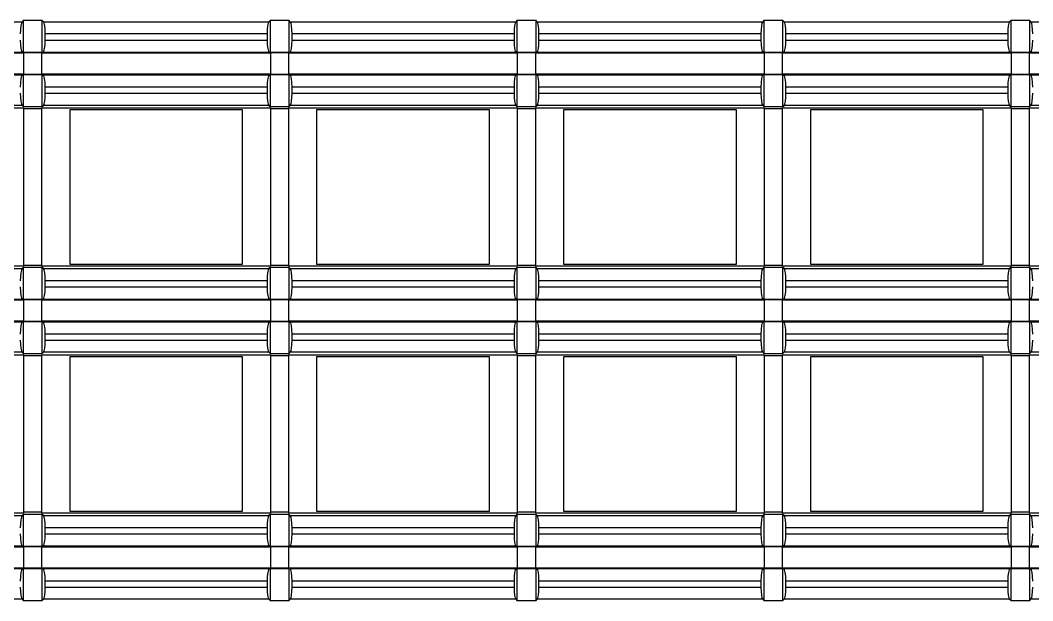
# Model space of a CAD drawing. Header units: inches. Extents: x 0 to 653, y 0 to 346.
# Drawn here: x 19.72 to 36.13, y 238.68 to 248.08 of the extents above; entities that cross this region are included whole.
import ezdxf

# ---------------------------------------------------------------- set-up
doc = ezdxf.new("R2010")
doc.units = ezdxf.units.IN
doc.header["$LTSCALE"] = 35.925693
doc.header["$MEASUREMENT"] = 0
doc.layers.add('2', color=7, linetype='CONTINUOUS')

msp = doc.modelspace()

# ---------------------------------------------------------------- linework, layer by layer
at = {"layer": '2', "color": 132, "linetype": 'Continuous', "true_color": 0x00cccc}
for p, q in [((16.096, 248.059), (19.75, 248.059)), ((19.773, 248.082), (19.75, 248.059)), ((19.773, 247.559), (19.773, 248.082)), ((19.773, 248.082), (20.073, 248.082)), ((20.073, 248.082), (20.073, 247.559)), ((20.096, 248.059), (20.073, 248.082)), ((20.096, 248.059), (23.75, 248.059)), ((23.773, 248.082), (23.75, 248.059)), ((23.773, 247.559), (23.773, 248.082)), ((23.773, 248.082), (24.073, 248.082)), ((24.073, 248.082), (24.073, 247.559)), ((24.096, 248.059), (24.073, 248.082)), ((24.096, 248.059), (27.75, 248.059)), ((27.773, 248.082), (27.75, 248.059)), ((27.773, 247.559), (27.773, 248.082)), ((27.773, 248.082), (28.073, 248.082)), ((28.073, 248.082), (28.073, 247.559)), ((28.096, 248.059), (28.073, 248.082)), ((28.096, 248.059), (31.75, 248.059)), ((31.773, 248.082), (31.75, 248.059)), ((31.773, 247.559), (31.773, 248.082)), ((31.773, 248.082), (32.073, 248.082)), ((32.073, 248.082), (32.073, 247.559)), ((32.096, 248.059), (32.073, 248.082)), ((32.096, 248.059), (35.75, 248.059)), ((35.773, 248.082), (35.75, 248.059)), ((35.773, 247.559), (35.773, 248.082)), ((35.773, 248.082), (36.073, 248.082)), ((36.073, 248.082), (36.073, 247.559)), ((36.096, 248.059), (36.073, 248.082)), ((36.096, 248.059), (39.749, 248.059)), ((20.126, 247.762), (20.126, 247.862)), ((23.721, 247.862), (20.126, 247.862)), ((20.126, 247.762), (23.721, 247.762)), ((23.721, 247.862), (23.721, 247.762)), ((24.125, 247.762), (24.125, 247.862)), ((27.721, 247.862), (24.125, 247.862)), ((24.125, 247.762), (27.721, 247.762)), ((27.721, 247.862), (27.721, 247.762)), ((28.125, 247.762), (28.125, 247.862)), ((31.72, 247.862), (28.125, 247.862)), ((28.125, 247.762), (31.72, 247.762)), ((31.72, 247.862), (31.72, 247.762)), ((32.125, 247.762), (32.125, 247.862)), ((35.72, 247.862), (32.125, 247.862)), ((32.125, 247.762), (35.72, 247.762)), ((35.72, 247.862), (35.72, 247.762)), ((16.073, 247.555), (19.773, 247.555)), ((19.755, 247.562), (16.092, 247.562)), ((19.755, 247.562), (19.773, 247.559)), ((20.073, 247.559), (19.773, 247.559)), ((19.773, 247.555), (19.773, 247.207)), ((20.073, 247.552), (19.773, 247.552)), ((20.073, 247.559), (20.092, 247.562)), ((20.073, 247.207), (20.073, 247.555)), ((20.073, 247.555), (23.773, 247.555)), ((23.755, 247.562), (20.092, 247.562)), ((23.755, 247.562), (23.773, 247.559)), ((24.073, 247.559), (23.773, 247.559)), ((23.773, 247.555), (23.773, 247.207)), ((24.073, 247.552), (23.773, 247.552)), ((24.073, 247.559), (24.091, 247.562)), ((24.073, 247.207), (24.073, 247.555)), ((24.073, 247.555), (27.773, 247.555)), ((27.755, 247.562), (24.091, 247.562)), ((27.755, 247.562), (27.773, 247.559)), ((28.073, 247.559), (27.773, 247.559)), ((27.773, 247.555), (27.773, 247.207)), ((28.073, 247.552), (27.773, 247.552)), ((28.073, 247.559), (28.091, 247.562)), ((28.073, 247.207), (28.073, 247.555)), ((28.073, 247.555), (31.773, 247.555)), ((31.754, 247.562), (28.091, 247.562)), ((31.754, 247.562), (31.773, 247.559)), ((32.073, 247.559), (31.773, 247.559)), ((31.773, 247.555), (31.773, 247.207)), ((32.073, 247.552), (31.773, 247.552)), ((32.073, 247.559), (32.091, 247.562)), ((32.073, 247.207), (32.073, 247.555)), ((32.073, 247.555), (35.773, 247.555)), ((35.754, 247.562), (32.091, 247.562)), ((35.754, 247.562), (35.773, 247.559)), ((36.073, 247.559), (35.773, 247.559)), ((35.773, 247.555), (35.773, 247.207)), ((36.073, 247.552), (35.773, 247.552)), ((36.073, 247.559), (36.091, 247.562)), ((36.073, 247.207), (36.073, 247.555)), ((36.073, 247.555), (39.773, 247.555)), ((39.754, 247.562), (36.091, 247.562)), ((19.773, 247.207), (16.073, 247.207)), ((16.092, 247.2), (19.755, 247.2)), ((19.773, 247.204), (19.755, 247.2)), ((19.773, 247.211), (20.073, 247.211)), ((19.773, 246.68), (19.773, 247.204)), ((19.773, 247.204), (20.073, 247.204)), ((23.773, 247.207), (20.073, 247.207)), ((20.073, 247.204), (20.073, 246.68)), ((20.092, 247.2), (20.073, 247.204)), ((20.092, 247.2), (23.755, 247.2)), ((23.773, 247.204), (23.755, 247.2)), ((23.773, 247.211), (24.073, 247.211)), ((23.773, 246.68), (23.773, 247.204)), ((23.773, 247.204), (24.073, 247.204)), ((27.773, 247.207), (24.073, 247.207)), ((24.073, 247.204), (24.073, 246.68)), ((24.091, 247.2), (24.073, 247.204)), ((24.091, 247.2), (27.755, 247.2)), ((27.773, 247.204), (27.755, 247.2)), ((27.773, 247.211), (28.073, 247.211)), ((27.773, 246.68), (27.773, 247.204)), ((27.773, 247.204), (28.073, 247.204)), ((31.773, 247.207), (28.073, 247.207)), ((28.073, 247.204), (28.073, 246.68)), ((28.091, 247.2), (28.073, 247.204)), ((28.091, 247.2), (31.754, 247.2)), ((31.773, 247.204), (31.754, 247.2)), ((31.773, 247.211), (32.073, 247.211)), ((31.773, 246.68), (31.773, 247.204)), ((31.773, 247.204), (32.073, 247.204)), ((35.773, 247.207), (32.073, 247.207)), ((32.073, 247.204), (32.073, 246.68)), ((32.091, 247.2), (32.073, 247.204)), ((32.091, 247.2), (35.754, 247.2)), ((35.773, 247.204), (35.754, 247.2)), ((35.773, 247.211), (36.073, 247.211)), ((35.773, 246.68), (35.773, 247.204)), ((35.773, 247.204), (36.073, 247.204)), ((39.773, 247.207), (36.073, 247.207)), ((36.073, 247.204), (36.073, 246.68)), ((36.091, 247.2), (36.073, 247.204)), ((36.091, 247.2), (39.754, 247.2)), ((20.126, 246.9), (20.126, 247)), ((23.721, 247), (20.126, 247)), ((20.126, 246.9), (23.721, 246.9)), ((23.721, 247), (23.721, 246.9)), ((24.125, 246.9), (24.125, 247)), ((27.721, 247), (24.125, 247)), ((24.125, 246.9), (27.721, 246.9)), ((27.721, 247), (27.721, 246.9)), ((28.125, 246.9), (28.125, 247)), ((31.72, 247), (28.125, 247)), ((28.125, 246.9), (31.72, 246.9)), ((31.72, 247), (31.72, 246.9)), ((32.125, 246.9), (32.125, 247)), ((35.72, 247), (32.125, 247)), ((32.125, 246.9), (35.72, 246.9)), ((35.72, 247), (35.72, 246.9)), ((16.073, 246.663), (19.773, 246.663)), ((19.75, 246.703), (16.096, 246.703)), ((19.75, 246.703), (19.773, 246.68)), ((20.073, 246.68), (19.773, 246.68)), ((19.773, 246.663), (19.773, 244.1)), ((20.073, 246.645), (19.773, 246.645)), ((20.073, 246.68), (20.096, 246.703)), ((20.073, 244.1), (20.073, 246.663)), ((20.073, 246.663), (23.773, 246.663)), ((23.75, 246.703), (20.096, 246.703)), ((20.523, 246.631), (20.523, 244.131)), ((23.323, 246.631), (20.523, 246.631)), ((23.323, 244.131), (23.323, 246.631)), ((23.75, 246.703), (23.773, 246.68)), ((24.073, 246.68), (23.773, 246.68)), ((23.773, 246.663), (23.773, 244.1)), ((24.073, 246.645), (23.773, 246.645)), ((24.073, 246.68), (24.096, 246.703)), ((24.073, 244.1), (24.073, 246.663)), ((24.073, 246.663), (27.773, 246.663)), ((27.75, 246.703), (24.096, 246.703)), ((24.523, 246.631), (24.523, 244.131)), ((27.323, 246.631), (24.523, 246.631)), ((27.323, 244.131), (27.323, 246.631)), ((27.75, 246.703), (27.773, 246.68)), ((28.073, 246.68), (27.773, 246.68)), ((27.773, 246.663), (27.773, 244.1)), ((28.073, 246.645), (27.773, 246.645)), ((28.073, 246.68), (28.096, 246.703)), ((28.073, 244.1), (28.073, 246.663)), ((28.073, 246.663), (31.773, 246.663)), ((31.75, 246.703), (28.096, 246.703)), ((28.523, 246.631), (28.523, 244.131)), ((31.323, 246.631), (28.523, 246.631)), ((31.323, 244.131), (31.323, 246.631)), ((31.75, 246.703), (31.773, 246.68)), ((32.073, 246.68), (31.773, 246.68)), ((31.773, 246.663), (31.773, 244.1)), ((32.073, 246.645), (31.773, 246.645)), ((32.073, 246.68), (32.096, 246.703)), ((32.073, 244.1), (32.073, 246.663)), ((32.073, 246.663), (35.773, 246.663)), ((35.75, 246.703), (32.096, 246.703)), ((32.523, 246.631), (32.523, 244.131)), ((35.323, 246.631), (32.523, 246.631)), ((35.323, 244.131), (35.323, 246.631)), ((35.75, 246.703), (35.773, 246.68)), ((36.073, 246.68), (35.773, 246.68)), ((35.773, 246.663), (35.773, 244.1)), ((36.073, 246.645), (35.773, 246.645)), ((36.073, 246.68), (36.096, 246.703)), ((36.073, 244.1), (36.073, 246.663)), ((36.073, 246.663), (39.773, 246.663)), ((39.749, 246.703), (36.096, 246.703)), ((19.773, 244.118), (20.073, 244.118)), ((20.523, 244.131), (23.323, 244.131)), ((23.773, 244.118), (24.073, 244.118)), ((24.523, 244.131), (27.323, 244.131)), ((27.773, 244.118), (28.073, 244.118)), ((28.523, 244.131), (31.323, 244.131)), ((31.773, 244.118), (32.073, 244.118)), ((32.523, 244.131), (35.323, 244.131)), ((35.773, 244.118), (36.073, 244.118)), ((19.773, 244.1), (16.073, 244.1)), ((16.096, 244.059), (19.75, 244.059)), ((19.773, 244.082), (19.75, 244.059)), ((19.773, 243.559), (19.773, 244.082)), ((19.773, 244.082), (20.073, 244.082)), ((23.773, 244.1), (20.073, 244.1)), ((20.073, 244.082), (20.073, 243.559)), ((20.096, 244.059), (20.073, 244.082)), ((20.096, 244.059), (23.75, 244.059)), ((23.773, 244.082), (23.75, 244.059)), ((23.773, 243.559), (23.773, 244.082)), ((23.773, 244.082), (24.073, 244.082)), ((27.773, 244.1), (24.073, 244.1)), ((24.073, 244.082), (24.073, 243.559)), ((24.096, 244.059), (24.073, 244.082)), ((24.096, 244.059), (27.75, 244.059)), ((27.773, 244.082), (27.75, 244.059)), ((27.773, 243.559), (27.773, 244.082)), ((27.773, 244.082), (28.073, 244.082)), ((31.773, 244.1), (28.073, 244.1)), ((28.073, 244.082), (28.073, 243.559)), ((28.096, 244.059), (28.073, 244.082)), ((28.096, 244.059), (31.75, 244.059)), ((31.773, 244.082), (31.75, 244.059)), ((31.773, 243.559), (31.773, 244.082)), ((31.773, 244.082), (32.073, 244.082)), ((35.773, 244.1), (32.073, 244.1)), ((32.073, 244.082), (32.073, 243.559)), ((32.096, 244.059), (32.073, 244.082)), ((32.096, 244.059), (35.75, 244.059)), ((35.773, 244.082), (35.75, 244.059)), ((35.773, 243.559), (35.773, 244.082)), ((35.773, 244.082), (36.073, 244.082)), ((39.773, 244.1), (36.073, 244.1)), ((36.073, 244.082), (36.073, 243.559)), ((36.096, 244.059), (36.073, 244.082)), ((36.096, 244.059), (39.749, 244.059)), ((20.126, 243.762), (20.126, 243.862)), ((23.721, 243.862), (20.126, 243.862)), ((23.721, 243.862), (23.721, 243.762)), ((24.125, 243.762), (24.125, 243.862)), ((27.721, 243.862), (24.125, 243.862)), ((27.721, 243.862), (27.721, 243.762)), ((28.125, 243.762), (28.125, 243.862)), ((31.72, 243.862), (28.125, 243.862)), ((31.72, 243.862), (31.72, 243.762)), ((32.125, 243.762), (32.125, 243.862)), ((35.72, 243.862), (32.125, 243.862)), ((35.72, 243.862), (35.72, 243.762)), ((20.126, 243.762), (23.721, 243.762)), ((24.125, 243.762), (27.721, 243.762)), ((28.125, 243.762), (31.72, 243.762)), ((32.125, 243.762), (35.72, 243.762)), ((16.073, 243.555), (19.773, 243.555)), ((19.755, 243.562), (16.092, 243.562)), ((19.755, 243.562), (19.773, 243.559)), ((20.073, 243.559), (19.773, 243.559)), ((19.773, 243.555), (19.773, 243.207)), ((20.073, 243.552), (19.773, 243.552)), ((20.073, 243.559), (20.092, 243.562)), ((20.073, 243.207), (20.073, 243.555)), ((20.073, 243.555), (23.773, 243.555)), ((23.755, 243.562), (20.092, 243.562)), ((23.755, 243.562), (23.773, 243.559)), ((24.073, 243.559), (23.773, 243.559)), ((23.773, 243.555), (23.773, 243.207)), ((24.073, 243.552), (23.773, 243.552)), ((24.073, 243.559), (24.091, 243.562)), ((24.073, 243.207), (24.073, 243.555)), ((24.073, 243.555), (27.773, 243.555)), ((27.755, 243.562), (24.091, 243.562)), ((27.755, 243.562), (27.773, 243.559)), ((28.073, 243.559), (27.773, 243.559)), ((27.773, 243.555), (27.773, 243.207)), ((28.073, 243.552), (27.773, 243.552)), ((28.073, 243.559), (28.091, 243.562)), ((28.073, 243.207), (28.073, 243.555)), ((28.073, 243.555), (31.773, 243.555)), ((31.754, 243.562), (28.091, 243.562)), ((31.754, 243.562), (31.773, 243.559)), ((32.073, 243.559), (31.773, 243.559)), ((31.773, 243.555), (31.773, 243.207)), ((32.073, 243.552), (31.773, 243.552)), ((32.073, 243.559), (32.091, 243.562)), ((32.073, 243.207), (32.073, 243.555)), ((32.073, 243.555), (35.773, 243.555)), ((35.754, 243.562), (32.091, 243.562)), ((35.754, 243.562), (35.773, 243.559)), ((36.073, 243.559), (35.773, 243.559)), ((35.773, 243.555), (35.773, 243.207)), ((36.073, 243.552), (35.773, 243.552)), ((36.073, 243.559), (36.091, 243.562)), ((36.073, 243.207), (36.073, 243.555)), ((36.073, 243.555), (39.773, 243.555)), ((39.754, 243.562), (36.091, 243.562)), ((19.773, 243.207), (16.073, 243.207)), ((16.092, 243.2), (19.755, 243.2)), ((19.773, 243.204), (19.755, 243.2)), ((19.773, 243.211), (20.073, 243.211)), ((19.773, 242.68), (19.773, 243.204)), ((19.773, 243.204), (20.073, 243.204)), ((23.773, 243.207), (20.073, 243.207)), ((20.073, 243.204), (20.073, 242.68)), ((20.092, 243.2), (20.073, 243.204)), ((20.092, 243.2), (23.755, 243.2)), ((23.773, 243.204), (23.755, 243.2)), ((23.773, 243.211), (24.073, 243.211)), ((23.773, 242.68), (23.773, 243.204)), ((23.773, 243.204), (24.073, 243.204)), ((27.773, 243.207), (24.073, 243.207)), ((24.073, 243.204), (24.073, 242.68)), ((24.091, 243.2), (24.073, 243.204)), ((24.091, 243.2), (27.755, 243.2)), ((27.773, 243.204), (27.755, 243.2)), ((27.773, 243.211), (28.073, 243.211)), ((27.773, 242.68), (27.773, 243.204)), ((27.773, 243.204), (28.073, 243.204)), ((31.773, 243.207), (28.073, 243.207)), ((28.073, 243.204), (28.073, 242.68)), ((28.091, 243.2), (28.073, 243.204)), ((28.091, 243.2), (31.754, 243.2)), ((31.773, 243.204), (31.754, 243.2)), ((31.773, 243.211), (32.073, 243.211)), ((31.773, 242.68), (31.773, 243.204)), ((31.773, 243.204), (32.073, 243.204)), ((35.773, 243.207), (32.073, 243.207)), ((32.073, 243.204), (32.073, 242.68)), ((32.091, 243.2), (32.073, 243.204)), ((32.091, 243.2), (35.754, 243.2)), ((35.773, 243.204), (35.754, 243.2)), ((35.773, 243.211), (36.073, 243.211)), ((35.773, 242.68), (35.773, 243.204)), ((35.773, 243.204), (36.073, 243.204)), ((39.773, 243.207), (36.073, 243.207)), ((36.073, 243.204), (36.073, 242.68)), ((36.091, 243.2), (36.073, 243.204)), ((36.091, 243.2), (39.754, 243.2)), ((20.126, 242.901), (20.126, 243)), ((23.721, 243), (20.126, 243)), ((23.721, 243), (23.721, 242.901)), ((24.125, 242.901), (24.125, 243)), ((27.721, 243), (24.125, 243)), ((27.721, 243), (27.721, 242.901)), ((28.125, 242.901), (28.125, 243)), ((31.72, 243), (28.125, 243)), ((31.72, 243), (31.72, 242.901)), ((32.125, 242.901), (32.125, 243)), ((35.72, 243), (32.125, 243)), ((35.72, 243), (35.72, 242.901)), ((20.126, 242.901), (23.721, 242.901)), ((24.125, 242.901), (27.721, 242.901)), ((28.125, 242.901), (31.72, 242.901)), ((32.125, 242.901), (35.72, 242.901)), ((16.073, 242.663), (19.773, 242.663)), ((19.75, 242.704), (16.096, 242.704)), ((19.75, 242.704), (19.773, 242.68)), ((20.073, 242.68), (19.773, 242.68)), ((19.773, 242.663), (19.773, 240.1)), ((20.073, 242.645), (19.773, 242.645)), ((20.073, 242.68), (20.096, 242.704)), ((20.073, 240.1), (20.073, 242.663)), ((20.073, 242.663), (23.773, 242.663)), ((23.75, 242.704), (20.096, 242.704)), ((20.523, 242.631), (20.523, 240.131)), ((23.323, 242.631), (20.523, 242.631)), ((23.323, 240.131), (23.323, 242.631)), ((23.75, 242.704), (23.773, 242.68)), ((24.073, 242.68), (23.773, 242.68)), ((23.773, 242.663), (23.773, 240.1)), ((24.073, 242.645), (23.773, 242.645)), ((24.073, 242.68), (24.096, 242.704)), ((24.073, 240.1), (24.073, 242.663)), ((24.073, 242.663), (27.773, 242.663)), ((27.75, 242.704), (24.096, 242.704)), ((24.523, 242.631), (24.523, 240.131)), ((27.323, 242.631), (24.523, 242.631)), ((27.323, 240.131), (27.323, 242.631)), ((27.75, 242.704), (27.773, 242.68)), ((28.073, 242.68), (27.773, 242.68)), ((27.773, 242.663), (27.773, 240.1)), ((28.073, 242.645), (27.773, 242.645)), ((28.073, 242.68), (28.096, 242.704)), ((28.073, 240.1), (28.073, 242.663)), ((28.073, 242.663), (31.773, 242.663)), ((31.75, 242.704), (28.096, 242.704)), ((28.523, 242.631), (28.523, 240.131)), ((31.323, 242.631), (28.523, 242.631)), ((31.323, 240.131), (31.323, 242.631)), ((31.75, 242.704), (31.773, 242.68)), ((32.073, 242.68), (31.773, 242.68)), ((31.773, 242.663), (31.773, 240.1)), ((32.073, 242.645), (31.773, 242.645)), ((32.073, 242.68), (32.096, 242.704)), ((32.073, 240.1), (32.073, 242.663)), ((32.073, 242.663), (35.773, 242.663)), ((35.75, 242.704), (32.096, 242.704)), ((32.523, 242.631), (32.523, 240.131)), ((35.323, 242.631), (32.523, 242.631)), ((35.323, 240.131), (35.323, 242.631)), ((35.75, 242.704), (35.773, 242.68)), ((36.073, 242.68), (35.773, 242.68)), ((35.773, 242.663), (35.773, 240.1)), ((36.073, 242.645), (35.773, 242.645)), ((36.073, 242.68), (36.096, 242.704)), ((36.073, 240.1), (36.073, 242.663)), ((36.073, 242.663), (39.773, 242.663)), ((39.749, 242.704), (36.096, 242.704)), ((19.773, 240.1), (16.073, 240.1)), ((16.096, 240.059), (19.75, 240.059)), ((19.773, 240.082), (19.75, 240.059)), ((19.773, 240.118), (20.073, 240.118)), ((19.773, 239.559), (19.773, 240.082)), ((19.773, 240.082), (20.073, 240.082)), ((23.773, 240.1), (20.073, 240.1)), ((20.073, 240.082), (20.073, 239.559)), ((20.096, 240.059), (20.073, 240.082)), ((20.096, 240.059), (23.75, 240.059)), ((20.523, 240.131), (23.323, 240.131)), ((23.773, 240.082), (23.75, 240.059)), ((23.773, 240.118), (24.073, 240.118)), ((23.773, 239.559), (23.773, 240.082)), ((23.773, 240.082), (24.073, 240.082)), ((27.773, 240.1), (24.073, 240.1)), ((24.073, 240.082), (24.073, 239.559)), ((24.096, 240.059), (24.073, 240.082)), ((24.096, 240.059), (27.75, 240.059)), ((24.523, 240.131), (27.323, 240.131)), ((27.773, 240.082), (27.75, 240.059)), ((27.773, 240.118), (28.073, 240.118)), ((27.773, 239.559), (27.773, 240.082)), ((27.773, 240.082), (28.073, 240.082)), ((31.773, 240.1), (28.073, 240.1)), ((28.073, 240.082), (28.073, 239.559)), ((28.096, 240.059), (28.073, 240.082)), ((28.096, 240.059), (31.75, 240.059)), ((28.523, 240.131), (31.323, 240.131)), ((31.773, 240.082), (31.75, 240.059)), ((31.773, 240.118), (32.073, 240.118)), ((31.773, 239.559), (31.773, 240.082)), ((31.773, 240.082), (32.073, 240.082)), ((35.773, 240.1), (32.073, 240.1)), ((32.073, 240.082), (32.073, 239.559)), ((32.096, 240.059), (32.073, 240.082)), ((32.096, 240.059), (35.75, 240.059)), ((32.523, 240.131), (35.323, 240.131)), ((35.773, 240.082), (35.75, 240.059)), ((35.773, 240.118), (36.073, 240.118)), ((35.773, 239.559), (35.773, 240.082)), ((35.773, 240.082), (36.073, 240.082)), ((39.773, 240.1), (36.073, 240.1)), ((36.073, 240.082), (36.073, 239.559)), ((36.096, 240.059), (36.073, 240.082)), ((36.096, 240.059), (39.749, 240.059)), ((20.126, 239.762), (20.126, 239.862)), ((23.721, 239.862), (20.126, 239.862)), ((23.721, 239.862), (23.721, 239.762)), ((24.125, 239.762), (24.125, 239.862)), ((27.721, 239.862), (24.125, 239.862)), ((27.721, 239.862), (27.721, 239.762)), ((28.125, 239.762), (28.125, 239.862)), ((31.72, 239.862), (28.125, 239.862)), ((31.72, 239.862), (31.72, 239.762)), ((32.125, 239.762), (32.125, 239.862)), ((35.72, 239.862), (32.125, 239.862)), ((35.72, 239.862), (35.72, 239.762)), ((20.126, 239.762), (23.721, 239.762)), ((24.125, 239.762), (27.721, 239.762)), ((28.125, 239.762), (31.72, 239.762)), ((32.125, 239.762), (35.72, 239.762)), ((16.073, 239.555), (19.773, 239.555)), ((19.755, 239.562), (16.092, 239.562)), ((19.755, 239.562), (19.773, 239.559)), ((20.073, 239.559), (19.773, 239.559)), ((19.773, 239.555), (19.773, 239.207)), ((20.073, 239.552), (19.773, 239.552)), ((20.073, 239.559), (20.092, 239.562)), ((20.073, 239.207), (20.073, 239.555)), ((20.073, 239.555), (23.773, 239.555)), ((23.755, 239.562), (20.092, 239.562)), ((23.755, 239.562), (23.773, 239.559)), ((24.073, 239.559), (23.773, 239.559)), ((23.773, 239.555), (23.773, 239.207)), ((24.073, 239.552), (23.773, 239.552)), ((24.073, 239.559), (24.091, 239.562)), ((24.073, 239.207), (24.073, 239.555)), ((24.073, 239.555), (27.773, 239.555)), ((27.755, 239.562), (24.091, 239.562)), ((27.755, 239.562), (27.773, 239.559)), ((28.073, 239.559), (27.773, 239.559)), ((27.773, 239.555), (27.773, 239.207)), ((28.073, 239.552), (27.773, 239.552)), ((28.073, 239.559), (28.091, 239.562)), ((28.073, 239.207), (28.073, 239.555)), ((28.073, 239.555), (31.773, 239.555)), ((31.754, 239.562), (28.091, 239.562)), ((31.754, 239.562), (31.773, 239.559)), ((32.073, 239.559), (31.773, 239.559)), ((31.773, 239.555), (31.773, 239.207)), ((32.073, 239.552), (31.773, 239.552)), ((32.073, 239.559), (32.091, 239.562)), ((32.073, 239.207), (32.073, 239.555)), ((32.073, 239.555), (35.773, 239.555)), ((35.754, 239.562), (32.091, 239.562)), ((35.754, 239.562), (35.773, 239.559)), ((36.073, 239.559), (35.773, 239.559)), ((35.773, 239.555), (35.773, 239.207)), ((36.073, 239.552), (35.773, 239.552)), ((36.073, 239.559), (36.091, 239.562)), ((36.073, 239.207), (36.073, 239.555)), ((36.073, 239.555), (39.773, 239.555)), ((39.754, 239.562), (36.091, 239.562)), ((19.773, 239.207), (16.073, 239.207)), ((16.092, 239.2), (19.755, 239.2)), ((19.773, 239.204), (19.755, 239.2)), ((19.773, 239.211), (20.073, 239.211)), ((19.773, 238.68), (19.773, 239.204)), ((19.773, 239.204), (20.073, 239.204)), ((23.773, 239.207), (20.073, 239.207)), ((20.073, 239.204), (20.073, 238.68)), ((20.092, 239.2), (20.073, 239.204)), ((20.092, 239.2), (23.755, 239.2)), ((23.773, 239.204), (23.755, 239.2)), ((23.773, 239.211), (24.073, 239.211)), ((23.773, 238.68), (23.773, 239.204)), ((23.773, 239.204), (24.073, 239.204)), ((27.773, 239.207), (24.073, 239.207)), ((24.073, 239.204), (24.073, 238.68)), ((24.091, 239.2), (24.073, 239.204)), ((24.091, 239.2), (27.755, 239.2)), ((27.773, 239.204), (27.755, 239.2)), ((27.773, 239.211), (28.073, 239.211)), ((27.773, 238.68), (27.773, 239.204)), ((27.773, 239.204), (28.073, 239.204)), ((31.773, 239.207), (28.073, 239.207)), ((28.073, 239.204), (28.073, 238.68)), ((28.091, 239.2), (28.073, 239.204)), ((28.091, 239.2), (31.754, 239.2)), ((31.773, 239.204), (31.754, 239.2)), ((31.773, 239.211), (32.073, 239.211)), ((31.773, 238.68), (31.773, 239.204)), ((31.773, 239.204), (32.073, 239.204)), ((35.773, 239.207), (32.073, 239.207)), ((32.073, 239.204), (32.073, 238.68)), ((32.091, 239.2), (32.073, 239.204)), ((32.091, 239.2), (35.754, 239.2)), ((35.773, 239.204), (35.754, 239.2)), ((35.773, 239.211), (36.073, 239.211)), ((35.773, 238.68), (35.773, 239.204)), ((35.773, 239.204), (36.073, 239.204)), ((39.773, 239.207), (36.073, 239.207)), ((36.073, 239.204), (36.073, 238.68)), ((36.091, 239.2), (36.073, 239.204)), ((36.091, 239.2), (39.754, 239.2)), ((20.126, 238.901), (20.126, 239)), ((23.721, 239), (20.126, 239)), ((20.126, 238.901), (23.721, 238.901)), ((23.721, 239), (23.721, 238.901)), ((24.125, 238.901), (24.125, 239)), ((27.721, 239), (24.125, 239)), ((24.125, 238.901), (27.721, 238.901)), ((27.721, 239), (27.721, 238.901)), ((28.125, 238.901), (28.125, 239)), ((31.72, 239), (28.125, 239)), ((28.125, 238.901), (31.72, 238.901)), ((31.72, 239), (31.72, 238.901)), ((32.125, 238.901), (32.125, 239)), ((35.72, 239), (32.125, 239)), ((32.125, 238.901), (35.72, 238.901)), ((35.72, 239), (35.72, 238.901)), ((19.75, 238.704), (16.096, 238.704)), ((19.75, 238.704), (19.773, 238.68)), ((20.073, 238.68), (20.096, 238.704)), ((23.75, 238.704), (20.096, 238.704)), ((23.75, 238.704), (23.773, 238.68)), ((24.073, 238.68), (24.096, 238.704)), ((27.75, 238.704), (24.096, 238.704)), ((27.75, 238.704), (27.773, 238.68)), ((28.073, 238.68), (28.096, 238.704)), ((31.75, 238.704), (28.096, 238.704)), ((31.75, 238.704), (31.773, 238.68)), ((32.073, 238.68), (32.096, 238.704)), ((35.75, 238.704), (32.096, 238.704)), ((35.75, 238.704), (35.773, 238.68)), ((36.073, 238.68), (36.096, 238.704)), ((39.749, 238.704), (36.096, 238.704)), ((20.073, 238.68), (19.773, 238.68)), ((24.073, 238.68), (23.773, 238.68)), ((28.073, 238.68), (27.773, 238.68)), ((32.073, 238.68), (31.773, 238.68)), ((36.073, 238.68), (35.773, 238.68))]:
    msp.add_line(p, q, dxfattribs=at)
for centre, start_param, end_param in [((19.756, 247.862), 0.174533, 1.570796), ((20.09, 247.862), -1.570796, -0.174533), ((23.756, 247.862), 0.174533, 1.570796), ((24.09, 247.862), -1.570796, -0.174533), ((27.756, 247.862), 0.174533, 1.570796), ((28.09, 247.862), -1.570796, -0.174533), ((31.756, 247.862), 0.174533, 1.570796), ((32.09, 247.862), -1.570796, -0.174533), ((35.756, 247.862), 0.174533, 1.570796), ((36.09, 247.862), -1.570796, -0.174533), ((19.756, 247.762), -4.712389, -3.176499), ((20.09, 247.762), -3.106686, -1.570796), ((23.756, 247.762), -4.712389, -3.176499), ((24.09, 247.762), -3.106686, -1.570796), ((27.756, 247.762), -4.712389, -3.176499), ((28.09, 247.762), -3.106686, -1.570796), ((31.756, 247.762), -4.712389, -3.176499), ((32.09, 247.762), -3.106686, -1.570796), ((35.756, 247.762), 1.570796, 3.106686), ((36.09, 247.762), -3.106686, -1.570796), ((19.756, 247), 0.034907, 1.570796), ((20.09, 247), -1.570796, -0.034907), ((23.756, 247), 0.034907, 1.570796), ((24.09, 247), -1.570796, -0.034907), ((27.756, 247), 0.034907, 1.570796), ((28.09, 247), -1.570796, -0.034907), ((31.756, 247), 0.034907, 1.570796), ((32.09, 247), -1.570796, -0.034907), ((35.756, 247), 0.034907, 1.570796), ((36.09, 247), -1.570796, -0.034907), ((19.756, 246.9), -4.712389, -3.316126), ((20.09, 246.9), -2.96706, -1.570796), ((23.756, 246.9), 1.570796, 2.96706), ((24.09, 246.9), -2.96706, -1.570796), ((27.756, 246.9), -4.712389, -3.316126), ((28.09, 246.9), -2.96706, -1.570796), ((31.756, 246.9), 1.570796, 2.96706), ((32.09, 246.9), -2.96706, -1.570796), ((35.756, 246.9), 1.570796, 2.96706), ((36.09, 246.9), -2.96706, -1.570796), ((19.756, 243.862), 0.174533, 1.570796), ((20.09, 243.862), -1.570796, -0.174533), ((23.756, 243.862), 0.174533, 1.570796), ((24.09, 243.862), -1.570796, -0.174533), ((27.756, 243.862), 0.174533, 1.570796), ((28.09, 243.862), -1.570796, -0.174533), ((31.756, 243.862), 0.174533, 1.570796), ((32.09, 243.862), -1.570796, -0.174533), ((35.756, 243.862), 0.174533, 1.570796), ((36.09, 243.862), -1.570796, -0.174533), ((19.756, 243.762), -4.712389, -3.176499), ((20.09, 243.762), -3.106686, -1.570796), ((23.756, 243.762), 1.570796, 3.106686), ((24.09, 243.762), -3.106686, -1.570796), ((27.756, 243.762), 1.570796, 3.106686), ((28.09, 243.762), -3.106686, -1.570796), ((31.756, 243.762), 1.570796, 3.106686), ((32.09, 243.762), -3.106686, -1.570796), ((35.756, 243.762), -4.712389, -3.176499), ((36.09, 243.762), -3.106686, -1.570796), ((19.756, 243), 0.034907, 1.570796), ((20.09, 243), -1.570796, -0.034907), ((23.756, 243), 0.034907, 1.570796), ((24.09, 243), -1.570796, -0.034907), ((27.756, 243), 0.034907, 1.570796), ((28.09, 243), -1.570796, -0.034907), ((31.756, 243), 0.034907, 1.570796), ((32.09, 243), -1.570796, -0.034907), ((35.756, 243), 0.034907, 1.570796), ((36.09, 243), -1.570796, -0.034907), ((19.756, 242.901), -4.712389, -3.316126), ((20.09, 242.901), -2.96706, -1.570796), ((23.756, 242.901), 1.570796, 2.96706), ((24.09, 242.901), -2.96706, -1.570796), ((27.756, 242.901), -4.712389, -3.316126), ((28.09, 242.901), -2.96706, -1.570796), ((31.756, 242.901), 1.570796, 2.96706), ((32.09, 242.901), -2.96706, -1.570796), ((35.756, 242.901), 1.570796, 2.96706), ((36.09, 242.901), -2.96706, -1.570796), ((19.756, 239.862), 0.174533, 1.570796), ((20.09, 239.862), -1.570796, -0.174533), ((23.756, 239.862), 0.174533, 1.570796), ((24.09, 239.862), -1.570796, -0.174533), ((27.756, 239.862), 0.174533, 1.570796), ((28.09, 239.862), -1.570796, -0.174533), ((31.756, 239.862), 0.174533, 1.570796), ((32.09, 239.862), -1.570796, -0.174533), ((35.756, 239.862), 0.174533, 1.570796), ((36.09, 239.862), -1.570796, -0.174533), ((19.756, 239.762), -4.712389, -3.176499), ((20.09, 239.762), -3.106686, -1.570796), ((23.756, 239.762), 1.570796, 3.106686), ((24.09, 239.762), -3.106686, -1.570796), ((27.756, 239.762), 1.570796, 3.106686), ((28.09, 239.762), -3.106686, -1.570796), ((31.756, 239.762), 1.570796, 3.106686), ((32.09, 239.762), -3.106686, -1.570796), ((35.756, 239.762), -4.712389, -3.176499), ((36.09, 239.762), -3.106686, -1.570796), ((19.756, 239), 0.034907, 1.570796), ((20.09, 239), -1.570796, -0.034907), ((23.756, 239), 0.034907, 1.570796), ((24.09, 239), -1.570796, -0.034907), ((27.756, 239), 0.034907, 1.570796), ((28.09, 239), -1.570796, -0.034907), ((31.756, 239), 0.034907, 1.570796), ((32.09, 239), -1.570796, -0.034907), ((35.756, 239), 0.034907, 1.570796), ((36.09, 239), -1.570796, -0.034907), ((19.756, 238.901), 1.570796, 2.96706), ((20.09, 238.901), -2.96706, -1.570796), ((23.756, 238.901), -4.712389, -3.316126), ((24.09, 238.901), -2.96706, -1.570796), ((27.756, 238.901), -4.712389, -3.316126), ((28.09, 238.901), -2.96706, -1.570796), ((31.756, 238.901), -4.712389, -3.316126), ((32.09, 238.901), -2.96706, -1.570796), ((35.756, 238.901), 1.570796, 2.96706), ((36.09, 238.901), -2.96706, -1.570796)]:
    msp.add_ellipse(centre, major_axis=(0, 0.2), ratio=0.176327, start_param=start_param, end_param=end_param, dxfattribs=at)

doc.saveas('drawing.dxf')
